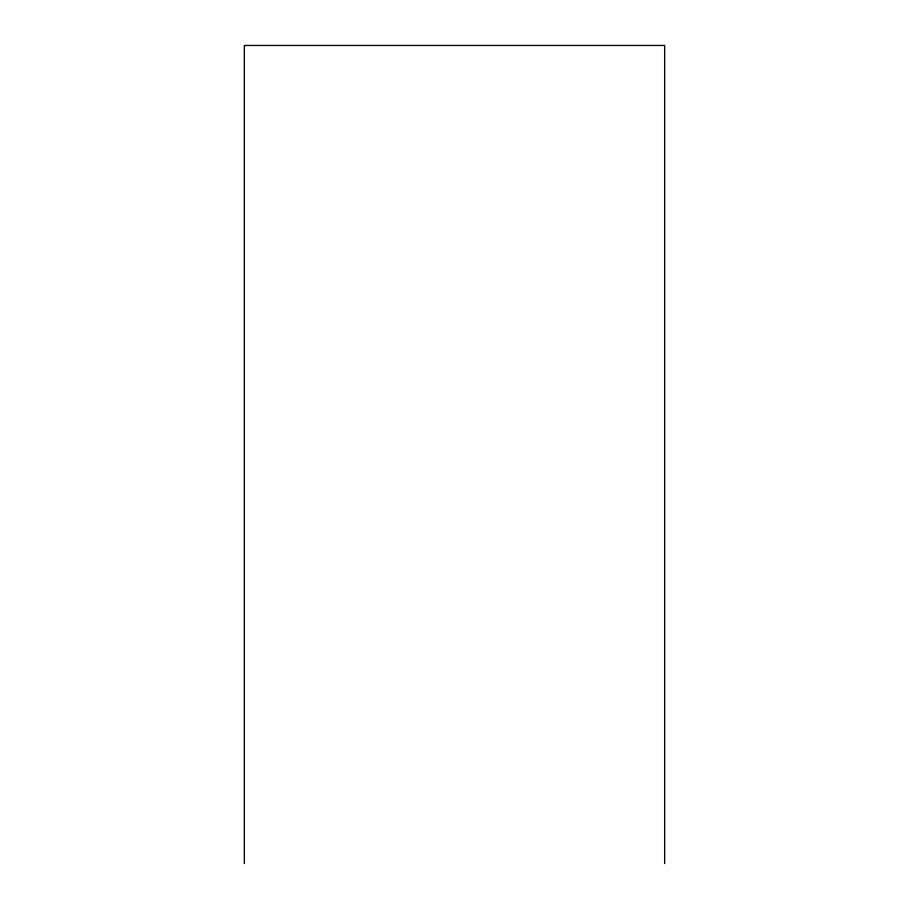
<?xml version="1.0" encoding="UTF-8"?>
<svg xmlns="http://www.w3.org/2000/svg" width="909" height="909" viewBox="0 0 909 909"><rect width="100%" height="100%" fill="white"/><g stroke="black" fill="none" stroke-linecap="round" stroke-linejoin="round"><path stroke-width="1.36" d="M664.661 863.55L664.661 45.45L244.339 45.45L244.339 863.55"/></g></svg>
